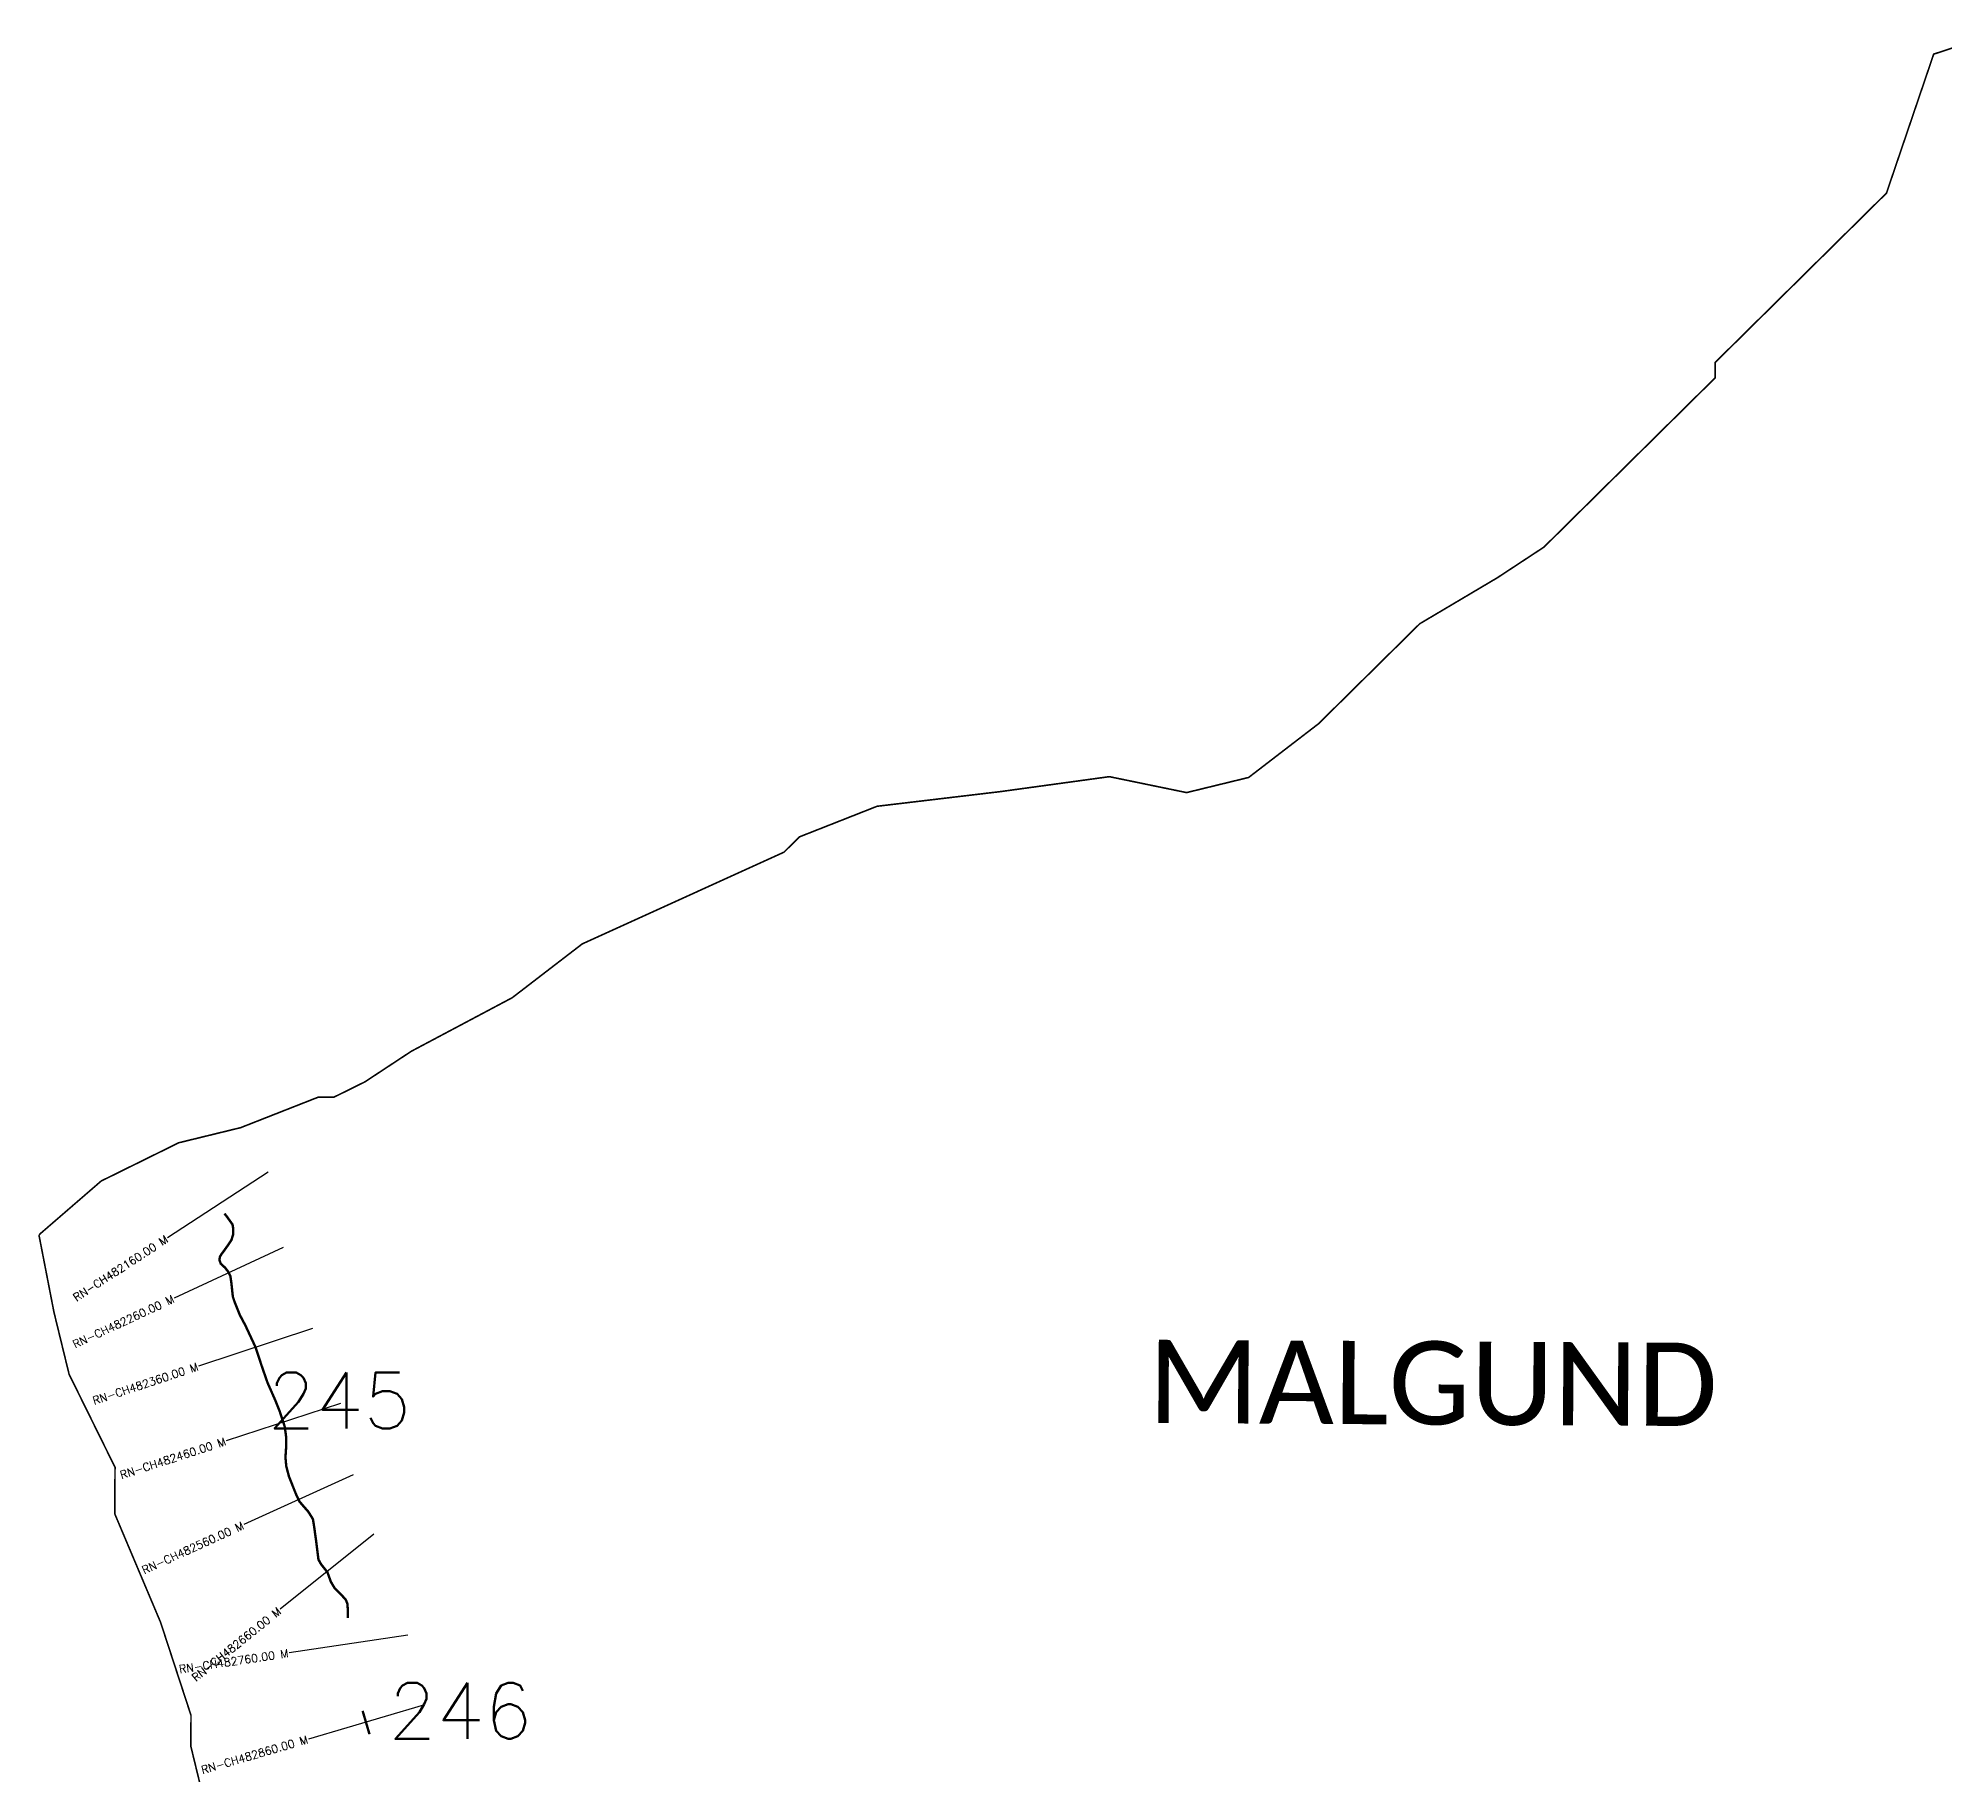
# Model space of a CAD drawing. Header units: metres. Extents: x 314060 to 319067, y 1897447 to 1902832.
# Drawn here: x 314060 to 316442, y 1900308 to 1902478 of the extents above; entities that cross this region are included whole.
import ezdxf
from ezdxf.enums import TextEntityAlignment as Align

# ---------------------------------------------------------------- set-up
doc = ezdxf.new("R2010")
doc.units = ezdxf.units.M
for name, color, linetype in [('CS', 134, 'Continuous'), ('CSMark', 6, 'Continuous'), ('NATURALLY PROTECTED', 3, 'Continuous'), ('VILLAGE NAME', 250, 'Continuous')]:
    doc.layers.add(name, color=color, linetype=linetype)
doc.styles.get("Standard").update_dxf_attribs({"font": 'simplex.shx'})

msp = doc.modelspace()

# ---------------------------------------------------------------- linework, layer by layer
at = {"color": 6, "const_width": 2, "flags": 128}
for points in [[(314061.2, 1900982.7), (314139, 1901050), (314235.9, 1901097.8), (314313.3, 1901116.7), (314410.2, 1901154.8), (314429.8, 1901154.8), (314468.3, 1901173.8), (314526.6, 1901212.2), (314652.6, 1901279.1), (314740, 1901346.3), (314992, 1901460.9), (315011.5, 1901480.1), (315108.4, 1901518.3), (315263.1, 1901536.7), (315398.6, 1901555.3), (315495.1, 1901535.4), (315572.6, 1901554.3), (315660, 1901621.5), (315786.4, 1901746.4), (315883.4, 1901803.9), (315941.6, 1901842.2), (316155.5, 1902053.7), (316155.6, 1902073), (316369.5, 1902284.5), (316428.5, 1902458.2), (316486.6, 1902477.2)], [(314269.8, 1900266.2), (314251, 1900343.6), (314251.2, 1900382.3), (314213.2, 1900498.5), (314155.9, 1900634.2), (314156.3, 1900692.2), (314098.9, 1900808.5), (314080, 1900886), (314061.2, 1900982.7)]]:
    msp.add_lwpolyline(points, dxfattribs=at)
at = {"layer": 'CS'}
for p, q in [((314347.5, 1901061.2), (314221.9, 1900979.2)), ((314366.3, 1900967.1), (314230.3, 1900903.8)), ((314403, 1900865.9), (314260.6, 1900818.7)), ((314437.8, 1900771.8), (314295.2, 1900725.3)), ((314453.7, 1900683), (314317.3, 1900620.7)), ((314479.5, 1900608.8), (314362.6, 1900514.9)), ((314522.3, 1900482.4), (314373.9, 1900460.2)), ((314541.7, 1900395), (314397.8, 1900352.7))]:
    msp.add_line(p, q, dxfattribs=at)
at = {"layer": 'NATURALLY PROTECTED', "const_width": 3, "flags": 128}
for points in [[(314293, 1901009.3), (314296.1, 1901005.4), (314303.1, 1900995.6), (314303.9, 1900990.9), (314304, 1900983.6), (314301.7, 1900976.3), (314298.1, 1900970.8), (314292, 1900962.2), (314289.1, 1900958.4), (314287.2, 1900955), (314286.7, 1900951.1), (314288.5, 1900946.5), (314293.6, 1900941.9), (314297.8, 1900936.5), (314300.4, 1900931.1), (314301.6, 1900922.8), (314303.5, 1900905.4), (314305.7, 1900898.8), (314312.2, 1900882.6), (314319.2, 1900869.4), (314331.8, 1900842.4), (314339.4, 1900819.3), (314346.8, 1900798), (314356.5, 1900776), (314362, 1900762.3), (314368.4, 1900742.7), (314370.1, 1900729.8), (314370.1, 1900717.8), (314369.2, 1900704.8), (314370.2, 1900693.7), (314373.6, 1900680.7), (314382.2, 1900659.1), (314386.5, 1900649.8), (314390.7, 1900644.8), (314397.8, 1900636.7), (314403.5, 1900627.6), (314405.1, 1900617.7), (314407.4, 1900601.1), (314409.5, 1900584.3), (314410.4, 1900577), (314413.9, 1900570.8), (314421.6, 1900561.2), (314425.9, 1900549.3), (314430.4, 1900541.6), (314440.2, 1900531.6), (314444.4, 1900527), (314446.5, 1900522.1), (314447.2, 1900513.9), (314447.3, 1900504)], [(314465.6, 1900387.9), (314474.2, 1900358.7)]]:
    msp.add_lwpolyline(points, dxfattribs=at)

# ---------------------------------------------------------------- texts
at = {"char_height": 70, "attachment_point": 1}
for s, insert in [('245', (314346.6, 1900810.6)), ('246', (314497.6, 1900422.9))]:
    msp.add_mtext_dynamic_manual_height_columns(s, width=95.172, gutter_width=1, heights=[0], dxfattribs=dict(at, insert=insert))
at = {"layer": 'CSMark'}
for s, rotation, p in [('RN-CH482160.00 M', 33.1381, (314221, 1900978.6)), ('RN-CH482260.00 M', 24.9591, (314229.4, 1900903.4)), ('RN-CH482360.00 M', 18.3321, (314259.7, 1900818.4)), ('RN-CH482460.00 M', 18.0866, (314294.2, 1900725)), ('RN-CH482560.00 M', 24.5394, (314316.4, 1900620.3)), ('RN-CH482660.00 M', 38.7938, (314361.8, 1900514.2)), ('RN-CH482760.00 M', 8.4893, (314372.9, 1900460.1)), ('RN-CH482860.00 M', 16.3487, (314396.8, 1900352.5))]:
    msp.add_text(s, height=10, rotation=rotation, dxfattribs=at).set_placement(p, align=Align.MIDDLE_RIGHT)
at = {"layer": 'VILLAGE NAME', "insert": (315447.2, 1900851.7), "char_height": 104.042, "attachment_point": 1, "rotation": 359.6762}
msp.add_mtext_dynamic_manual_height_columns('{\\fCalibri|b0|i0|c0|p34;MALGUND}', width=844.715, gutter_width=520.2, heights=[0], dxfattribs=at)

doc.saveas('drawing.dxf')
